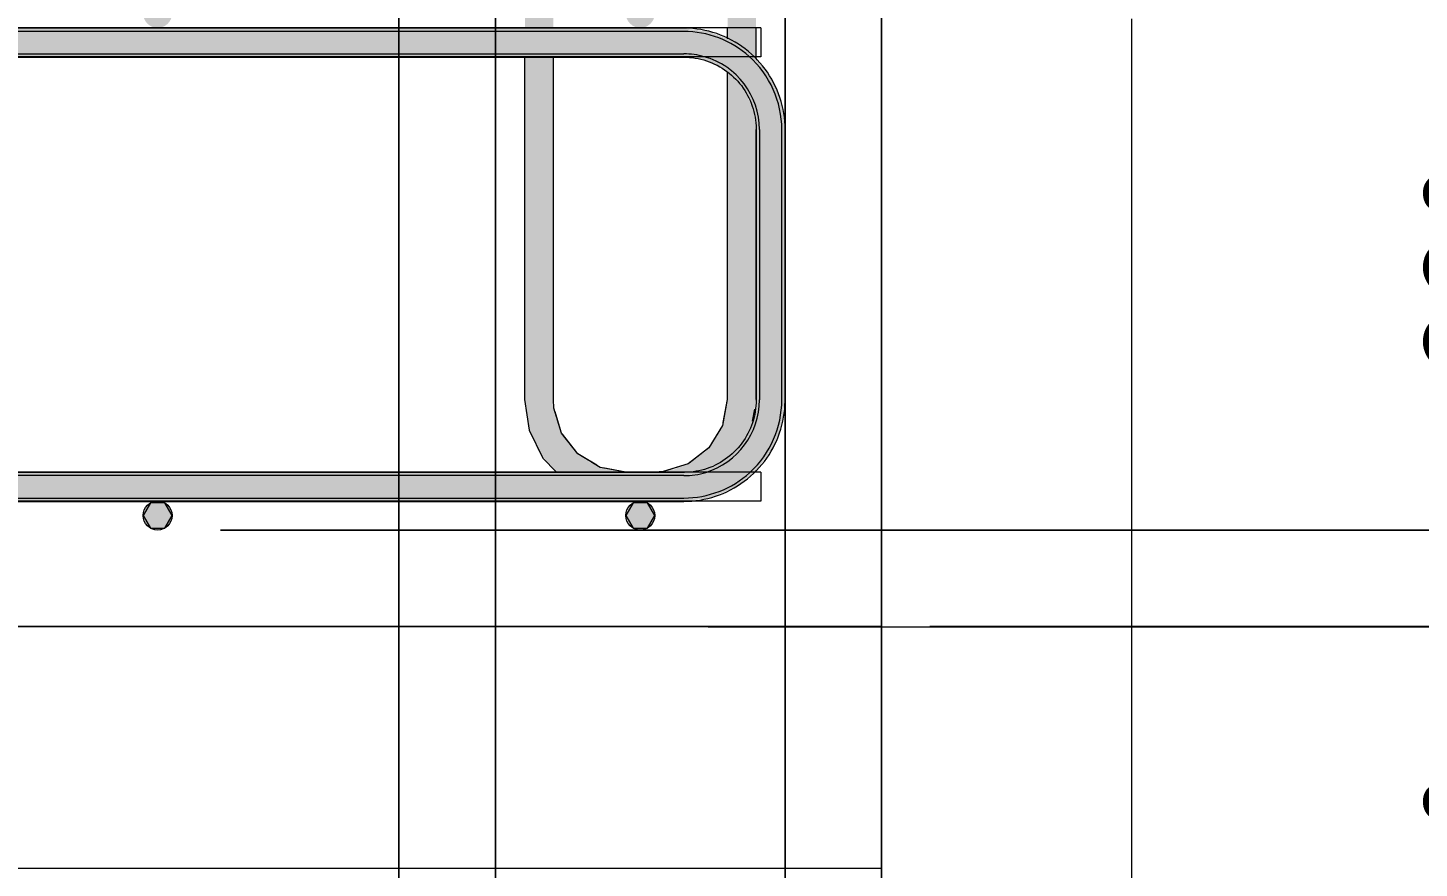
# Model space of a CAD drawing. Header units: millimetres. Extents: x 23200 to 49062, y -2858 to 35213.
# Drawn here: x 43732 to 44308, y -2100 to -1752 of the extents above; entities that cross this region are included whole.
import ezdxf

# ---------------------------------------------------------------- set-up
doc = ezdxf.new("R2010")
doc.units = ezdxf.units.MM
for name, color, linetype, lineweight in [('AA_Dim', 7, 'Continuous', 9), ('AA_Dim-20', 7, 'Continuous', 9), ('AA_Oformlenie', 7, 'Continuous', 9), ('AA_Visotnaya otmetka', 7, 'Continuous', 9), ('AF_Perekritie_Опалубка', 253, 'Continuous', 20), ('KR_Armatura', 7, 'Continuous', 20), ('KR_Armatura_Tonkie', 7, 'Continuous', 20), ('KR_Fundament', 7, 'Continuous', 20)]:
    doc.layers.add(name, color=color, linetype=linetype, lineweight=lineweight)
doc.styles.add('ISOCPEUR_1', font='isocpeur.ttf', dxfattribs={"width": 0.9, "height": 50})
doc.dimstyles.new('00_Точн_3_знака__прозр_', dxfattribs={"dimscale": 304.8, "dimtxt": 49.799059, "dimasz": 0.111549, "dimexe": 0.098425, "dimexo": 0.065617, "dimgap": 0.006562, "dimtad": 1, "dimdec": 3, "dimrnd": 0.001, "dimdsep": 46, "dimtxsty": 'ISOCPEUR_1', "dimblk1": 'OBLIQUE', "dimblk2": 'OBLIQUE', "dimsah": 1, "dimcen": 0.09, "dimdle": 0.098425, "dimazin": 0, "dimtfac": 1, "dimtdec": 4, "dimtix": 1, "dimtmove": 0, "dimatfit": 3, "dimfxl": 1, "dimtvp": 1, "dimtolj": 1, "dimtzin": 0, "dimlwd": 18, "dimlwe": 18, "dimarcsym": 2})
doc.dimstyles.new('00_Точн_3_знака__прозр__1', dxfattribs={"dimscale": 304.8, "dimtxt": 49.799059, "dimasz": 0.111549, "dimexe": 0.098425, "dimexo": 0.065617, "dimgap": 0.006562, "dimtad": 1, "dimdec": 3, "dimrnd": 0.001, "dimdsep": 46, "dimtxsty": 'ISOCPEUR_1', "dimblk1": 'OBLIQUE', "dimblk2": 'OBLIQUE', "dimsah": 1, "dimcen": 0.09, "dimdle": 0.098425, "dimazin": 0, "dimtfac": 1, "dimtdec": 4, "dimtix": 1, "dimtmove": 1, "dimatfit": 3, "dimfxl": 1, "dimtvp": 1, "dimtolj": 1, "dimtzin": 0, "dimlwd": 18, "dimlwe": 18, "dimarcsym": 2})
doc.dimstyles.new('05_Округл_1мм__прозр_', dxfattribs={"dimscale": 304.8, "dimtxt": 49.799059, "dimasz": 0.111549, "dimexe": 0.098425, "dimexo": 0.065617, "dimgap": 0.006562, "dimtad": 1, "dimdec": 0, "dimdsep": 46, "dimtxsty": 'ISOCPEUR_1', "dimblk1": 'OBLIQUE', "dimblk2": 'OBLIQUE', "dimsah": 1, "dimcen": 0.09, "dimdle": 0.098425, "dimazin": 0, "dimtfac": 1, "dimtdec": 4, "dimtix": 1, "dimtmove": 0, "dimatfit": 3, "dimfxl": 1, "dimtvp": 1, "dimtolj": 1, "dimtzin": 0, "dimlwd": 18, "dimlwe": 18, "dimarcsym": 2})
doc.dimstyles.new('05_Округл_1мм__прозр__1', dxfattribs={"dimscale": 304.8, "dimtxt": 49.799059, "dimasz": 0.111549, "dimexe": 0.098425, "dimexo": 0.065617, "dimgap": 0.006562, "dimtad": 1, "dimdec": 0, "dimdsep": 46, "dimtxsty": 'ISOCPEUR_1', "dimblk1": 'OBLIQUE', "dimblk2": 'OBLIQUE', "dimsah": 1, "dimcen": 0.09, "dimdle": 0.098425, "dimazin": 0, "dimtfac": 1, "dimtdec": 4, "dimtix": 1, "dimtmove": 1, "dimatfit": 3, "dimfxl": 1, "dimtvp": 1, "dimtolj": 1, "dimtzin": 0, "dimlwd": 18, "dimlwe": 18, "dimarcsym": 2})

# ---------------------------------------------------------------- blocks, each defined once
blk = doc.blocks.new('350_Стержень П торец СК-СГ _НесАрм_РабПлоск_ - 350_Стержень П торец СК-СГ _НесАрм_РабПлоск_-3831385-Сечение 5')
at = {"layer": 'KR_Armatura_Tonkie'}
for p, q in [((-31763, -1752.13), (-32254.99, -1752.13)), ((-31696.99, -1752.13), (-31751, -1752.13)), ((-32254.99, -1764.13), (-31763, -1764.13)), ((-31751, -1764.13), (-31696.99, -1764.13)), ((-31666.99, -1794.13), (-31666.99, -1906.13)), ((-31654.99, -1906.13), (-31654.99, -1794.13)), ((-31750.14, -1936.13), (-32254.99, -1936.13)), ((-32254.99, -1948.13), (-31696.99, -1948.13))]:
    blk.add_line(p, q, dxfattribs=at)
at = {"layer": 'KR_Armatura_Tonkie', "flags": 128}
for points in [[(-31678.99, -1756.19), (-31680.22, -1755.62), (-31681.77, -1754.98), (-31683.35, -1754.4), (-31684.95, -1753.89), (-31686.57, -1753.44), (-31688.2, -1753.06), (-31689.85, -1752.74), (-31691.51, -1752.49), (-31693.18, -1752.3), (-31694.86, -1752.18), (-31696.54, -1752.13), (-31696.99, -1752.13)], [(-31654.99, -1794.13), (-31655.02, -1792.45), (-31655.13, -1790.77), (-31655.29, -1789.1), (-31655.53, -1787.44), (-31655.83, -1785.78), (-31656.19, -1784.14), (-31656.63, -1782.52), (-31657.12, -1780.92), (-31657.68, -1779.33), (-31658.31, -1777.77), (-31658.99, -1776.24), (-31659.74, -1774.73), (-31660.54, -1773.26), (-31661.41, -1771.82), (-31662.33, -1770.41), (-31663.3, -1769.05), (-31664.33, -1767.72), (-31665.42, -1766.43), (-31666.55, -1765.19), (-31667.01, -1764.72)], [(-31667.32, -1935.84), (-31666.86, -1935.39), (-31665.72, -1934.16), (-31664.62, -1932.89), (-31663.58, -1931.57), (-31662.58, -1930.22), (-31661.65, -1928.82), (-31660.77, -1927.39), (-31659.95, -1925.92), (-31659.19, -1924.43), (-31658.49, -1922.9), (-31657.85, -1921.35), (-31657.27, -1919.77), (-31656.75, -1918.17), (-31656.3, -1916.55), (-31655.92, -1914.92), (-31655.6, -1913.27), (-31655.35, -1911.61), (-31655.16, -1909.94), (-31655.05, -1908.26), (-31654.99, -1906.58), (-31654.99, -1906.13)], [(-31693.63, -1947.99), (-31691.96, -1947.83), (-31690.3, -1947.59), (-31688.65, -1947.29), (-31687.01, -1946.92), (-31685.38, -1946.49), (-31683.78, -1946), (-31682.2, -1945.44), (-31680.64, -1944.81), (-31679.1, -1944.13), (-31677.6, -1943.38), (-31676.12, -1942.58), (-31674.68, -1941.71), (-31673.28, -1940.79), (-31671.91, -1939.82), (-31670.58, -1938.79), (-31669.3, -1937.7), (-31668.06, -1936.57), (-31667.48, -1936)], [(-31696.99, -1948.13), (-31695.31, -1948.09), (-31693.75, -1948)]]:
    blk.add_lwpolyline(points, dxfattribs=at)
blk = doc.blocks.new('350_Стержень П торец СК-СГ _НесАрм_РабПлоск_ - 350_Стержень П торец СК-СГ _НесАрм_РабПлоск_-V52-Сечение 5')
at = {"layer": 'KR_Armatura_Tonkie'}
h = blk.add_hatch(color=256, dxfattribs=at)
h.paths.add_polyline_path([(-31992.06, -1764.13), (-31696.99, -1763.97), (-31696.99, -1762.77), (-32254.99, -1762.77), (-32254.99, -1764.13), (-32006.15, -1764.13)])
h.paths.add_polyline_path([(-32189.3, -1753.48), (-31696.99, -1753.48), (-31696.99, -1752.13), (-32254.99, -1752.28), (-32254.99, -1753.48), (-32203.39, -1753.48)])
h = blk.add_hatch(color=256, dxfattribs=at)
h.paths.add_polyline_path([(-31655.15, -1794.13), (-31654.99, -1794.13), (-31656.62, -1782.77), (-31660.62, -1773.13), (-31667.85, -1764), (-31676.67, -1757.47), (-31686.68, -1753.48), (-31696.99, -1752.28), (-31696.99, -1753.48), (-31686.47, -1754.87), (-31676.67, -1758.93), (-31668.02, -1765.7), (-31661.79, -1773.81), (-31657.73, -1783.61), (-31656.35, -1794.13), (-31655.61, -1794.13)])
h.paths.add_polyline_path([(-31666.37, -1794.13), (-31665.63, -1794.13), (-31666.83, -1785.69), (-31669.84, -1778.45), (-31675.06, -1771.77), (-31682.11, -1766.64), (-31688.88, -1763.84), (-31696.99, -1762.77), (-31696.99, -1764.13), (-31688.88, -1765.3), (-31681.31, -1768.67), (-31675.78, -1772.91), (-31671.01, -1779.13), (-31668.01, -1786.36), (-31666.83, -1794.13), (-31666.7, -1794.13)])
blk.add_hatch(color=256, dxfattribs=at).paths.add_polyline_path([(-32254.99, -1946.77), (-31696.19, -1946.67), (-31686.47, -1945.39), (-31676.67, -1941.33), (-31668.02, -1934.56), (-31661.79, -1926.45), (-31657.73, -1916.65), (-31656.35, -1906.13), (-31656.35, -1794.13), (-31657.73, -1783.61), (-31661.79, -1773.81), (-31668.25, -1765.39), (-31676.67, -1758.93), (-31686.47, -1754.87), (-31696.99, -1753.48), (-32254.99, -1753.48), (-32254.99, -1762.77), (-31696.19, -1762.88), (-31688.49, -1764), (-31681.31, -1766.97), (-31674.82, -1771.95), (-31669.84, -1778.45), (-31666.7, -1786.01), (-31665.63, -1795.53), (-31665.63, -1906.13), (-31666.7, -1914.24), (-31669.84, -1921.81), (-31675.06, -1928.49), (-31682.11, -1933.61), (-31689.15, -1936.45), (-31696.99, -1937.48), (-32254.99, -1937.48)])
h = blk.add_hatch(color=256, dxfattribs=at)
h.paths.add_polyline_path([(-31665.63, -1906.13), (-31665.63, -1794.13), (-31666.99, -1794.13), (-31666.83, -1906.13), (-31666.37, -1906.13)])
h.paths.add_polyline_path([(-31654.99, -1906.13), (-31655.15, -1794.13), (-31656.35, -1794.13), (-31656.35, -1906.13), (-31655.15, -1906.13)])
h = blk.add_hatch(color=256, dxfattribs=at)
h.paths.add_polyline_path([(-31696.99, -1948.13), (-31686.12, -1946.7), (-31675.99, -1942.5), (-31667.29, -1935.83), (-31660.34, -1926.45), (-31656.35, -1916.43), (-31655.15, -1906.13), (-31656.35, -1906.13), (-31657.73, -1916.65), (-31661.79, -1926.45), (-31668.25, -1934.87), (-31676.67, -1941.33), (-31686.47, -1945.39), (-31696.99, -1946.77), (-31696.99, -1948)])
h.paths.add_polyline_path([(-31696.99, -1937.48), (-31688.56, -1936.28), (-31681.31, -1933.28), (-31674.82, -1928.3), (-31669.55, -1921.13), (-31666.7, -1914.24), (-31665.63, -1906.13), (-31666.99, -1906.13), (-31668.25, -1914.47), (-31671.53, -1921.81), (-31675.78, -1927.34), (-31682.11, -1932.16), (-31689.23, -1935.11), (-31696.99, -1936.28), (-31696.99, -1936.74)])
h = blk.add_hatch(color=256, dxfattribs=at)
h.paths.add_polyline_path([(-32048.42, -1948.13), (-31696.99, -1947.97), (-31696.99, -1946.77), (-32254.99, -1946.77), (-32254.99, -1948.13), (-32062.5, -1948.13)])
h.paths.add_polyline_path([(-32217.48, -1937.48), (-31696.99, -1937.48), (-31696.99, -1936.13), (-32254.99, -1936.28), (-32254.99, -1937.48), (-32231.57, -1937.48)])
at = {"layer": 'KR_Armatura'}
for p, q in [((-31696.99, -1753.48), (-32254.99, -1753.48)), ((-32254.99, -1762.77), (-31696.99, -1762.77)), ((-31665.63, -1794.13), (-31665.63, -1906.13)), ((-31656.35, -1906.13), (-31656.35, -1794.13)), ((-31696.99, -1937.48), (-32254.99, -1937.48)), ((-32254.99, -1946.77), (-31696.99, -1946.77))]:
    blk.add_line(p, q, dxfattribs=at)
for centre, radius, start, end in [((-31696.99, -1794.13), 40.64, 48.22487, 90), ((-31696.99, -1794.13), 31.36, 74.23008, 90), ((-31696.99, -1794.13), 31.36, 0, 74.23008), ((-31696.99, -1794.13), 40.64, 360, 48.22487), ((-31696.99, -1906.13), 31.36, 286.99229, 0), ((-31696.99, -1906.13), 40.64, 312.74317, 360), ((-31696.99, -1906.13), 31.36, 270, 286.99229), ((-31696.99, -1906.13), 40.64, 270, 312.36797)]:
    blk.add_arc(centre, radius, start, end, dxfattribs=at)
at = {"layer": 'KR_Armatura_Tonkie'}
for p, q in [((-31696.99, -1752.13), (-32254.99, -1752.13)), ((-32254.99, -1764.13), (-31696.99, -1764.13)), ((-31666.99, -1794.13), (-31666.99, -1906.13)), ((-31654.99, -1906.13), (-31654.99, -1794.13)), ((-31696.99, -1936.13), (-32254.99, -1936.13)), ((-32254.99, -1948.13), (-31696.99, -1948.13))]:
    blk.add_line(p, q, dxfattribs=at)
at = {"layer": 'KR_Armatura_Tonkie', "flags": 128}
for points in [[(-31667.73, -1764), (-31668.96, -1762.85), (-31670.23, -1761.76), (-31671.55, -1760.71), (-31672.9, -1759.72), (-31674.3, -1758.79), (-31675.73, -1757.91), (-31677.2, -1757.09), (-31678.69, -1756.32), (-31680.22, -1755.62), (-31681.77, -1754.98), (-31683.35, -1754.4), (-31684.95, -1753.89), (-31686.57, -1753.44), (-31688.2, -1753.06), (-31689.85, -1752.74), (-31691.51, -1752.49), (-31693.18, -1752.3), (-31694.86, -1752.18), (-31696.54, -1752.13), (-31696.99, -1752.13)], [(-31654.99, -1794.13), (-31655.02, -1792.45), (-31655.13, -1790.77), (-31655.29, -1789.1), (-31655.53, -1787.44), (-31655.83, -1785.78), (-31656.19, -1784.14), (-31656.63, -1782.52), (-31657.12, -1780.92), (-31657.68, -1779.33), (-31658.31, -1777.77), (-31658.99, -1776.24), (-31659.74, -1774.73), (-31660.54, -1773.26), (-31661.41, -1771.82), (-31662.33, -1770.41), (-31663.3, -1769.05), (-31664.33, -1767.72), (-31665.42, -1766.43), (-31666.55, -1765.19), (-31667.73, -1764)], [(-31696.99, -1764.13), (-31695.79, -1764.15), (-31694.59, -1764.22), (-31693.4, -1764.34), (-31692.21, -1764.51), (-31691.03, -1764.73), (-31689.86, -1764.99), (-31688.7, -1765.3), (-31687.55, -1765.65), (-31686.42, -1766.05), (-31685.31, -1766.5), (-31684.21, -1766.99), (-31683.14, -1767.52), (-31682.08, -1768.09), (-31681.06, -1768.71), (-31680.05, -1769.37), (-31679.08, -1770.06), (-31678.13, -1770.8), (-31677.21, -1771.57), (-31676.32, -1772.38), (-31675.47, -1773.23), (-31674.65, -1774.1), (-31673.87, -1775.01), (-31673.12, -1775.95), (-31672.42, -1776.92), (-31671.75, -1777.92), (-31671.12, -1778.94), (-31670.53, -1779.99), (-31669.99, -1781.06), (-31669.49, -1782.15), (-31669.03, -1783.26), (-31668.62, -1784.38), (-31668.25, -1785.53), (-31667.93, -1786.68), (-31667.66, -1787.85), (-31667.43, -1789.03), (-31667.25, -1790.21), (-31667.11, -1791.41), (-31667.03, -1792.6), (-31666.99, -1793.8), (-31666.99, -1794.13)], [(-31666.99, -1906.13), (-31667.01, -1907.33), (-31667.09, -1908.53), (-31667.21, -1909.72), (-31667.37, -1910.91), (-31667.59, -1912.09), (-31667.85, -1913.26), (-31668.16, -1914.42), (-31668.51, -1915.56), (-31668.91, -1916.7), (-31669.36, -1917.81), (-31669.85, -1918.91), (-31670.38, -1919.98), (-31670.96, -1921.03), (-31671.57, -1922.06), (-31672.23, -1923.07), (-31672.93, -1924.04), (-31673.66, -1924.99), (-31674.44, -1925.91), (-31675.25, -1926.8), (-31676.09, -1927.65), (-31676.97, -1928.47), (-31677.88, -1929.25), (-31678.82, -1930), (-31679.79, -1930.7), (-31680.78, -1931.37), (-31681.8, -1932), (-31682.85, -1932.59), (-31683.92, -1933.13), (-31685.01, -1933.63), (-31686.12, -1934.09), (-31687.25, -1934.5), (-31688.39, -1934.87), (-31689.55, -1935.19), (-31690.71, -1935.46), (-31691.89, -1935.69), (-31693.08, -1935.87), (-31694.23, -1936)], [(-31667.32, -1935.84), (-31666.86, -1935.39), (-31665.72, -1934.16), (-31664.62, -1932.89), (-31663.58, -1931.57), (-31662.58, -1930.22), (-31661.65, -1928.82), (-31660.77, -1927.39), (-31659.95, -1925.92), (-31659.19, -1924.43), (-31658.49, -1922.9), (-31657.85, -1921.35), (-31657.27, -1919.77), (-31656.75, -1918.17), (-31656.3, -1916.55), (-31655.92, -1914.92), (-31655.6, -1913.27), (-31655.35, -1911.61), (-31655.16, -1909.94), (-31655.05, -1908.26), (-31654.99, -1906.58), (-31654.99, -1906.13)], [(-31694.27, -1936), (-31695.47, -1936.09), (-31696.67, -1936.13), (-31696.99, -1936.13)], [(-31693.63, -1947.99), (-31691.96, -1947.83), (-31690.3, -1947.59), (-31688.65, -1947.29), (-31687.01, -1946.92), (-31685.38, -1946.49), (-31683.78, -1946), (-31682.2, -1945.44), (-31680.64, -1944.81), (-31679.1, -1944.13), (-31677.6, -1943.38), (-31676.12, -1942.58), (-31674.68, -1941.71), (-31673.28, -1940.79), (-31671.91, -1939.82), (-31670.58, -1938.79), (-31669.3, -1937.7), (-31668.06, -1936.57), (-31667.48, -1936)], [(-31696.99, -1948.13), (-31695.31, -1948.09), (-31693.75, -1948)]]:
    blk.add_lwpolyline(points, dxfattribs=at)
blk = doc.blocks.new('265_Выпуск П одной длины _НесАрм_РабПлоск_ - В1 _d12_-3835162-Сечение 5')
at = {"layer": 'KR_Armatura_Tonkie'}
h = blk.add_hatch(color=256, dxfattribs=at)
h.paths.add_polyline_path([(-31760, -1906), (-31751, -1906), (-31751.2, -1764.13), (-31763, -1764.13), (-31762.8, -1906), (-31761.24, -1906)])
h.paths.add_polyline_path([(-31759.9, -1752.13), (-31751, -1752), (-31751.2, -1656), (-31751.27, -1656), (-31751.27, -1660.41), (-31763, -1660.41), (-31762.8, -1752.13), (-31760, -1752.13)])
h.paths.add_polyline_path([(-31759.68, -1644), (-31751, -1644), (-31751.2, -1456), (-31763, -1456), (-31762.8, -1644), (-31759.84, -1644)])
h.paths.add_polyline_path([(-31757.36, -1444), (-31751, -1444), (-31751.2, -1256), (-31751.27, -1256), (-31751.27, -1260.41), (-31763, -1260.41), (-31762.8, -1444), (-31758.25, -1444)])
h.paths.add_polyline_path([(-31760, -1244), (-31751, -1244), (-31751.2, -1056), (-31763, -1056), (-31762.8, -1244), (-31760.89, -1244)])
h.paths.add_polyline_path([(-31759.47, -1044), (-31751, -1044), (-31751.2, -856), (-31751.27, -856), (-31751.27, -860.41), (-31763, -860.41), (-31762.8, -1044), (-31759.68, -1044)])
h.paths.add_polyline_path([(-31759.59, -844), (-31751, -844), (-31751.2, -656), (-31763, -656), (-31762.8, -844), (-31759.68, -844)])
h.paths.add_polyline_path([(-31759.22, -644), (-31751, -644), (-31751.2, -456), (-31751.27, -456.21), (-31751.43, -460.41), (-31763, -460.41), (-31762.8, -644), (-31759.68, -644)])
h.paths.add_polyline_path([(-31762.2, -444), (-31751, -444), (-31751.2, -325.36), (-31763, -325.36), (-31762.8, -444), (-31762.34, -444)])
h.paths.add_polyline_path([(-31759.01, -313.36), (-31751, -313.36), (-31751.2, -228.13), (-31763, -228.13), (-31762.8, -313.36), (-31759.68, -313.36)])
h.paths.add_polyline_path([(-31760, -216.13), (-31751, -216.13), (-31751.2, -112.13), (-31763, -112.13), (-31762.8, -216.13), (-31760.34, -216.13)])
h.paths.add_polyline_path([(-31762.95, -100.13), (-31751, -100), (-31751.2, 430), (-31763, 430), (-31763, -100.13)])
h = blk.add_hatch(color=256, dxfattribs=at)
h.paths.add_polyline_path([(-31675.3, -1906), (-31667, -1906), (-31667.2, -1792.51), (-31668.16, -1786.01), (-31671.53, -1778.45), (-31676, -1772.74), (-31679, -1770.44), (-31678.77, -1906), (-31676, -1906)])
h.paths.add_polyline_path([(-31667, -1764.81), (-31667.2, -1660.41), (-31678.73, -1660.31), (-31678.8, -1656), (-31679, -1656), (-31678.8, -1756.59), (-31675.91, -1757.82), (-31667.01, -1764.79)])
h.paths.add_polyline_path([(-31675.38, -1644), (-31667, -1644), (-31667.2, -1456), (-31679, -1456), (-31678.8, -1644), (-31675.84, -1644)])
h.paths.add_polyline_path([(-31673, -1444), (-31667, -1444), (-31667.2, -1260.41), (-31678.73, -1260.31), (-31678.94, -1256), (-31679, -1256), (-31678.8, -1444), (-31673.04, -1444)])
h.paths.add_polyline_path([(-31675.38, -1244), (-31667, -1244), (-31667.2, -1056), (-31679, -1056), (-31678.8, -1244), (-31675.59, -1244)])
h.paths.add_polyline_path([(-31678.8, -1044), (-31667, -1044), (-31667.2, -860.41), (-31678.73, -860.31), (-31678.91, -856), (-31679, -856), (-31678.92, -1044)])
h.paths.add_polyline_path([(-31670.79, -844), (-31667, -844), (-31667.2, -656), (-31679, -656), (-31678.8, -844), (-31671.45, -844)])
h.paths.add_polyline_path([(-31670.67, -644), (-31667, -644), (-31667.2, -460.41), (-31678.73, -460.31), (-31678.87, -456), (-31679, -456.21), (-31678.8, -644), (-31671.45, -644)])
h.paths.add_polyline_path([(-31675.38, -444), (-31667, -444), (-31667.2, -325.36), (-31679, -325.36), (-31678.8, -444), (-31676, -444)])
h.paths.add_polyline_path([(-31671.45, -313.36), (-31667, -313.36), (-31667.2, -223), (-31676.48, -226.74), (-31679, -227.07), (-31678.8, -313.36), (-31671.5, -313.36)])
h.paths.add_polyline_path([(-31679, -215.01), (-31671.32, -211.59), (-31667, -208.27), (-31667.2, -119.83), (-31672, -116.15), (-31679, -113.25), (-31679, -213.85)])
h.paths.add_polyline_path([(-31667, -105.34), (-31667.2, 430), (-31679, 430), (-31678.8, -101.21), (-31676, -101.61), (-31667.16, -105.28)])
for points in [[(-31748.14, -1936.13), (-31721, -1936), (-31729.29, -1934.76), (-31736, -1931.98), (-31742.21, -1927.21), (-31746.98, -1921), (-31749.98, -1913.76), (-31751.2, -1906), (-31763, -1906), (-31761.57, -1916.87), (-31757.37, -1927), (-31750.14, -1936.13), (-31749.41, -1936.13)], [(-31699.7, -1936.13), (-31696.02, -1936), (-31688.88, -1934.96), (-31681.31, -1931.59), (-31675.78, -1927.34), (-31671.01, -1921.13), (-31668.01, -1913.7), (-31667.2, -1906), (-31679, -1906), (-31680.24, -1914.29), (-31683.02, -1921), (-31687.79, -1927.21), (-31694, -1931.98), (-31701.24, -1934.98), (-31709, -1936.13), (-31699.72, -1936.13)]]:
    blk.add_hatch(color=256, dxfattribs=at).paths.add_polyline_path(points)
for p, q in [((-31679, -1752), (-31679, -1756.51)), ((-31667, -1764), (-31667, -1752)), ((-31667, -1764.81), (-31667, -1764)), ((-31763, -1764.13), (-31763, -1906)), ((-31751, -1906), (-31751, -1764.13)), ((-31679, -1770.44), (-31679, -1906)), ((-31667, -1906), (-31667, -1794.13)), ((-31668.46, -1914.96), (-31667.5, -1909.97)), ((-31720.85, -1936), (-31721, -1936)), ((-31709, -1936), (-31720.85, -1936))]:
    blk.add_line(p, q, dxfattribs=at)
at = {"layer": 'KR_Armatura_Tonkie', "flags": 128}
for points in [[(-31763, -1906), (-31761.04, -1918.69), (-31755.33, -1930.19), (-31749.89, -1935.84)], [(-31721, -1936), (-31731.66, -1934.04), (-31740.92, -1928.43), (-31747.59, -1919.89), (-31750.79, -1909.54), (-31751, -1906)], [(-31679, -1906), (-31680.96, -1916.66), (-31686.57, -1925.92), (-31695.11, -1932.59), (-31705.46, -1935.79), (-31709, -1936)]]:
    blk.add_lwpolyline(points, dxfattribs=at)
blk = doc.blocks.new('265_Выпуск П одной длины _НесАрм_РабПлоск_ - В1 _d12_-V53-Сечение 5')
at = {"layer": 'KR_Armatura_Tonkie'}
for p, q in [((-31679, -1752), (-31679, -1756.51)), ((-31667, -1764), (-31667, -1752)), ((-31667, -1764.81), (-31667, -1764)), ((-31763, -1764.13), (-31763, -1906)), ((-31751, -1906), (-31751, -1764.13)), ((-31679, -1770.44), (-31679, -1906)), ((-31667, -1906), (-31667, -1794.13)), ((-31679, -1906), (-31680.75, -1915.51)), ((-31748.03, -1918.46), (-31750.34, -1910.99)), ((-31667.57, -1910.33), (-31667.5, -1909.97)), ((-31681.79, -1918.03), (-31685.72, -1924.52)), ((-31741.36, -1927.87), (-31747.27, -1920.3)), ((-31733.03, -1933.21), (-31739.52, -1929.28)), ((-31687.13, -1926.36), (-31694.7, -1932.27)), ((-31721, -1936), (-31730.51, -1934.25)), ((-31709, -1936), (-31720.85, -1936)), ((-31696.54, -1933.03), (-31704.01, -1935.34))]:
    blk.add_line(p, q, dxfattribs=at)
at = {"layer": 'KR_Armatura_Tonkie', "flags": 128}
for points in [[(-31761.17, -1917.83), (-31761.04, -1918.69), (-31759.69, -1921.4)], [(-31756.08, -1928.68), (-31755.33, -1930.19), (-31753.33, -1932.27)]]:
    blk.add_lwpolyline(points, dxfattribs=at)
blk = doc.blocks.new('265_Выпуск П одной длины _НесАрм_РабПлоск_ - В1 _d12_-V54-Сечение 5')
at = {"layer": 'KR_Armatura_Tonkie'}
for p, q in [((-31679, -1752), (-31679, -1756.51)), ((-31667, -1764), (-31667, -1752)), ((-31667, -1764.81), (-31667, -1764)), ((-31763, -1764.13), (-31763, -1906)), ((-31751, -1906), (-31751, -1764.13)), ((-31679, -1770.44), (-31679, -1906)), ((-31667, -1906), (-31667, -1794.13)), ((-31679, -1906), (-31680.75, -1915.51)), ((-31748.03, -1918.46), (-31750.34, -1910.99)), ((-31667.57, -1910.33), (-31667.5, -1909.97)), ((-31681.79, -1918.03), (-31685.72, -1924.52)), ((-31741.36, -1927.87), (-31747.27, -1920.3)), ((-31733.03, -1933.21), (-31739.52, -1929.28)), ((-31687.13, -1926.36), (-31694.7, -1932.27)), ((-31721, -1936), (-31730.51, -1934.25)), ((-31709, -1936), (-31720.85, -1936)), ((-31696.54, -1933.03), (-31704.01, -1935.34))]:
    blk.add_line(p, q, dxfattribs=at)
at = {"layer": 'KR_Armatura_Tonkie', "flags": 128}
for points in [[(-31761.17, -1917.83), (-31761.04, -1918.69), (-31759.69, -1921.4)], [(-31756.08, -1928.68), (-31755.33, -1930.19), (-31753.33, -1932.27)]]:
    blk.add_lwpolyline(points, dxfattribs=at)
blk = doc.blocks.new('011_Прямоугольник обрыва _ЭлУзла_ - 011_Прямоугольник обрыва _ЭлУзла_-3922142-Сечение 5')
at = {"layer": 'AA_Oformlenie'}
blk.add_line((-31511.48, -1748.31), (-31511.48, -2513.94), dxfattribs=at)
blk = doc.blocks.new('DIMBLOCK124-Сечение 5')
at = {"layer": 'AA_Dim-20', "lineweight": 18}
for p, q in [((44376.92, -1670), (44376.92, -1740)), ((44105.33, -1700), (44406.92, -1700)), ((44376.92, -1700), (44105.33, -1700)), ((44492.34, -1757.64), (44376.92, -1720)), ((43811.34, -1740), (44406.92, -1740)), ((44376.92, -1740), (43811.34, -1740)), ((44492.34, -1928.95), (44492.34, -1757.64))]:
    blk.add_line(p, q, dxfattribs=at)
at = {"layer": 'AA_Dim-20', "lineweight": 30}
for p, q in [((44376.92, -1700), (44359.92, -1683)), ((44376.92, -1700), (44393.92, -1717)), ((44376.92, -1740), (44359.92, -1723)), ((44376.92, -1740), (44393.92, -1757))]:
    blk.add_line(p, q, dxfattribs=at)
at = {"layer": 'AA_Dim-20', "color": 0, "lineweight": 18, "insert": (44425.02, -1928.95), "char_height": 50, "width": 181.575, "attachment_point": 1, "rotation": 90, "line_spacing_factor": 1.149209, "style": 'ISOCPEUR_1'}
blk.add_mtext('з.с.40', dxfattribs=at)
blk = doc.blocks.new('_Oblique')
at = {"color": 0, "linetype": 'ByBlock', "lineweight": -2}
blk.add_line((-0.5, -0.5), (0.5, 0.5), dxfattribs=at)
blk = doc.blocks.new('DIMBLOCK125-Сечение 5')
at = {"layer": 'AA_Dim-20', "lineweight": 30}
for p, q in [((44376.92, -1740), (44359.92, -1723)), ((44376.92, -1740), (44393.92, -1757)), ((44376.92, -1960.01), (44359.92, -1943.01)), ((44376.92, -1960.01), (44393.92, -1977.01))]:
    blk.add_line(p, q, dxfattribs=at)
at = {"layer": 'AA_Dim-20', "lineweight": 18}
for p, q in [((43811.34, -1740), (44406.92, -1740)), ((44376.92, -1740), (43811.34, -1740)), ((44376.92, -1740), (44376.92, -1960.01)), ((43811.34, -1960.01), (44406.92, -1960.01)), ((44376.92, -1960.01), (43811.34, -1960.01))]:
    blk.add_line(p, q, dxfattribs=at)
at = {"layer": 'AA_Dim-20', "color": 0, "lineweight": 18, "insert": (44309.6, -1897.41), "char_height": 50, "width": 113.7717, "attachment_point": 1, "rotation": 90, "line_spacing_factor": 1.149209, "style": 'ISOCPEUR_1'}
blk.add_mtext('220', dxfattribs=at)
blk = doc.blocks.new('DIMBLOCK126-Сечение 5')
at = {"layer": 'AA_Dim-20', "lineweight": 30}
for p, q in [((44376.92, -1960.01), (44359.92, -1943.01)), ((44376.92, -1960.01), (44393.92, -1977.01)), ((44376.92, -2000), (44359.92, -1983)), ((44376.92, -2000), (44393.92, -2017))]:
    blk.add_line(p, q, dxfattribs=at)
at = {"layer": 'AA_Dim-20', "lineweight": 18}
for p, q in [((43811.34, -1960.01), (44406.92, -1960.01)), ((44376.92, -1960.01), (43811.34, -1960.01)), ((44376.92, -1960.01), (44376.92, -2030)), ((44376.92, -2026.19), (44376.92, -1980)), ((44105.33, -2000), (44406.92, -2000)), ((44376.92, -2000), (44105.33, -2000)), ((44376.92, -2197.51), (44376.92, -2026.19))]:
    blk.add_line(p, q, dxfattribs=at)
at = {"layer": 'AA_Dim-20', "color": 0, "lineweight": 18, "insert": (44309.6, -2197.51), "char_height": 50, "width": 181.575, "attachment_point": 1, "rotation": 90, "line_spacing_factor": 1.149209, "style": 'ISOCPEUR_1'}
blk.add_mtext('з.с.40', dxfattribs=at)
blk = doc.blocks.new('DIMBLOCK134-Сечение 5')
at = {"layer": 'AA_Dim-20', "lineweight": 18}
for p, q in [((43885.33, -1720), (43885.33, -2718.16)), ((43885.33, -2688.16), (43885.33, -1720)), ((43925.33, -1720), (43925.33, -2718.16)), ((43925.33, -2688.16), (43925.33, -1720)), ((43733.15, -2688.16), (43904.46, -2688.16)), ((43855.33, -2688.16), (43925.33, -2688.16)), ((43904.46, -2688.16), (43905.33, -2688.16))]:
    blk.add_line(p, q, dxfattribs=at)
at = {"layer": 'AA_Dim-20', "lineweight": 30}
for p, q in [((43885.33, -2688.16), (43902.33, -2671.16)), ((43925.33, -2688.16), (43942.33, -2671.16)), ((43885.33, -2688.16), (43868.33, -2705.16)), ((43925.33, -2688.16), (43908.33, -2705.16))]:
    blk.add_line(p, q, dxfattribs=at)
at = {"layer": 'AA_Dim-20', "color": 0, "lineweight": 18, "insert": (43733.15, -2620.84), "char_height": 50, "width": 181.575, "attachment_point": 1, "line_spacing_factor": 1.149209, "style": 'ISOCPEUR_1'}
blk.add_mtext('з.с.40', dxfattribs=at)
blk = doc.blocks.new('DIMBLOCK135-Сечение 5')
at = {"layer": 'AA_Dim-20', "lineweight": 18}
for p, q in [((44045.33, -1676), (44045.33, -2718.16)), ((44045.33, -2688.16), (44045.33, -1676)), ((43925.33, -1720), (43925.33, -2718.16)), ((43925.33, -2688.16), (43925.33, -1720)), ((43925.33, -2688.16), (44045.33, -2688.16))]:
    blk.add_line(p, q, dxfattribs=at)
at = {"layer": 'AA_Dim-20', "lineweight": 30}
for p, q in [((43925.33, -2688.16), (43942.33, -2671.16)), ((44045.33, -2688.16), (44062.33, -2671.16)), ((43925.33, -2688.16), (43908.33, -2705.16)), ((44045.33, -2688.16), (44028.33, -2705.16))]:
    blk.add_line(p, q, dxfattribs=at)
at = {"layer": 'AA_Dim-20', "color": 0, "lineweight": 18, "insert": (43942.23, -2620.84), "char_height": 50, "width": 103.4288, "attachment_point": 1, "line_spacing_factor": 1.149209, "style": 'ISOCPEUR_1'}
blk.add_mtext('120', dxfattribs=at)
blk = doc.blocks.new('DIMBLOCK136-Сечение 5')
at = {"layer": 'AA_Dim-20', "lineweight": 18}
for p, q in [((44045.33, -1676), (44045.33, -2718.16)), ((44045.33, -2688.16), (44045.33, -1676)), ((44085.33, -1720), (44085.33, -2718.16)), ((44085.33, -2688.16), (44085.33, -1720)), ((44045.33, -2688.16), (44115.33, -2688.16)), ((44085.71, -2688.16), (44065.33, -2688.16)), ((44257.02, -2688.16), (44085.71, -2688.16))]:
    blk.add_line(p, q, dxfattribs=at)
at = {"layer": 'AA_Dim-20', "lineweight": 30}
for p, q in [((44045.33, -2688.16), (44062.33, -2671.16)), ((44085.33, -2688.16), (44102.33, -2671.16)), ((44045.33, -2688.16), (44028.33, -2705.16)), ((44085.33, -2688.16), (44068.33, -2705.16))]:
    blk.add_line(p, q, dxfattribs=at)
at = {"layer": 'AA_Dim-20', "color": 0, "lineweight": 18, "insert": (44105.71, -2620.84), "char_height": 50, "width": 181.575, "attachment_point": 1, "line_spacing_factor": 1.149209, "style": 'ISOCPEUR_1'}
blk.add_mtext('з.с.40', dxfattribs=at)
blk = doc.blocks.new('DIMBLOCK137-Сечение 5')
at = {"layer": 'AA_Dim-20', "lineweight": 18}
for p, q in [((43885.33, -1720), (43885.33, -2858.16)), ((43885.33, -2828.16), (43885.33, -1720)), ((44085.33, -1720), (44085.33, -2858.16)), ((44085.33, -2828.16), (44085.33, -1720)), ((43855.33, -2828.16), (44115.33, -2828.16))]:
    blk.add_line(p, q, dxfattribs=at)
at = {"layer": 'AA_Dim-20', "lineweight": 30}
for p, q in [((43885.33, -2828.16), (43902.33, -2811.16)), ((44085.33, -2828.16), (44102.33, -2811.16)), ((43885.33, -2828.16), (43868.33, -2845.16)), ((44085.33, -2828.16), (44068.33, -2845.16))]:
    blk.add_line(p, q, dxfattribs=at)
at = {"layer": 'AA_Dim-20', "color": 0, "lineweight": 18, "insert": (43937.92, -2760.84), "char_height": 50, "width": 113.7717, "attachment_point": 1, "line_spacing_factor": 1.149209, "style": 'ISOCPEUR_1'}
blk.add_mtext('200', dxfattribs=at)
blk = doc.blocks.new('DIMBLOCK143-Сечение 5')
at = {"layer": 'AA_Dim-20', "lineweight": 18}
for p, q in [((44591.27, -1670), (44591.27, -2030)), ((44105.33, -1700), (44621.27, -1700)), ((44591.27, -1700), (44105.33, -1700)), ((44105.33, -2000), (44621.27, -2000)), ((44591.27, -2000), (44105.33, -2000))]:
    blk.add_line(p, q, dxfattribs=at)
at = {"layer": 'AA_Dim-20', "lineweight": 30}
for p, q in [((44591.27, -1700), (44574.27, -1683)), ((44591.27, -1700), (44608.27, -1717)), ((44591.27, -2000), (44574.27, -1983)), ((44591.27, -2000), (44608.27, -2017))]:
    blk.add_line(p, q, dxfattribs=at)
at = {"layer": 'AA_Dim-20', "color": 0, "lineweight": 18, "insert": (44523.95, -1897.4), "char_height": 50, "width": 113.7717, "attachment_point": 1, "rotation": 90, "line_spacing_factor": 1.149209, "style": 'ISOCPEUR_1'}
blk.add_mtext('300', dxfattribs=at)
blk = doc.blocks.new('DIMBLOCK146-Сечение 5')
at = {"layer": 'AA_Dim-20', "lineweight": 18}
for p, q in [((44731.27, -40), (44731.27, -2030)), ((44105.33, -70), (44761.27, -70)), ((44731.27, -70), (44105.33, -70)), ((44105.33, -2000), (44761.27, -2000)), ((44731.27, -2000), (44105.33, -2000))]:
    blk.add_line(p, q, dxfattribs=at)
at = {"layer": 'AA_Dim-20', "lineweight": 30}
for p, q in [((44731.27, -70), (44714.27, -53)), ((44731.27, -70), (44748.27, -87)), ((44731.27, -2000), (44714.27, -1983)), ((44731.27, -2000), (44748.27, -2017))]:
    blk.add_line(p, q, dxfattribs=at)
at = {"layer": 'AA_Dim-20', "color": 0, "lineweight": 18, "insert": (44663.95, -1093.9), "char_height": 50, "width": 141.3527, "attachment_point": 1, "rotation": 90, "line_spacing_factor": 1.149209, "style": 'ISOCPEUR_1'}
blk.add_mtext('1930', dxfattribs=at)

msp = doc.modelspace()

# ---------------------------------------------------------------- hatches: boundary and pattern name
at = {"layer": 'KR_Armatura'}
h = msp.add_hatch(color=256, dxfattribs=at)
edge = h.paths.add_edge_path()
edge.add_arc((43785.337, -1746), 6, 0, 360)
h = msp.add_hatch(color=256, dxfattribs=at)
edge = h.paths.add_edge_path()
edge.add_arc((43985.337, -1746), 6, 0, 360)
h = msp.add_hatch(color=256, dxfattribs=at)
edge = h.paths.add_edge_path()
edge.add_arc((43785.337, -1954.006), 6, 0, 360)
h = msp.add_hatch(color=256, dxfattribs=at)
edge = h.paths.add_edge_path()
edge.add_arc((43985.337, -1954.006), 6, 0, 360)
for points in [[(43782.337, -1959.2021), (43788.337, -1959.2021), (43791.337, -1954.006), (43788.337, -1948.8098), (43782.337, -1948.8098), (43779.337, -1954.006)], [(43988.337, -1959.2021), (43991.337, -1954.006), (43988.337, -1948.8098), (43982.337, -1948.8098), (43979.337, -1954.006), (43982.337, -1959.2021)]]:
    msp.add_hatch(color=256, dxfattribs=at).paths.add_polyline_path(points)

# ---------------------------------------------------------------- linework, layer by layer
at = {"layer": 'AA_Visotnaya otmetka'}
for q in [(44826.3528, -2000.1276), (44013.4965, -2000.1276)]:
    msp.add_line((44013.4965, -2000.1276), q, dxfattribs=at)
at = {"layer": 'AF_Perekritie_Опалубка'}
for p, q in [((44085.3279, -2000), (41055.3279, -2000)), ((44085.3279, -2100), (44085.3279, -2000)), ((41055.3279, -2100), (44085.3279, -2100))]:
    msp.add_line(p, q, dxfattribs=at)
at = {"layer": 'KR_Armatura'}
for p, q in [((43782.337, -1948.8098), (43779.337, -1954.006)), ((43779.337, -1954.006), (43782.337, -1959.2021)), ((43788.337, -1948.8098), (43782.337, -1948.8098)), ((43791.337, -1954.006), (43788.337, -1948.8098)), ((43788.337, -1959.2021), (43791.337, -1954.006)), ((43982.337, -1948.8098), (43979.337, -1954.006)), ((43979.337, -1954.006), (43982.337, -1959.2021)), ((43988.337, -1948.8098), (43982.337, -1948.8098)), ((43991.337, -1954.006), (43988.337, -1948.8098)), ((43988.337, -1959.2021), (43991.337, -1954.006)), ((43782.337, -1959.2021), (43788.337, -1959.2021)), ((43982.337, -1959.2021), (43988.337, -1959.2021))]:
    msp.add_line(p, q, dxfattribs=at)
for centre in [(43785.337, -1954.006), (43985.337, -1954.006)]:
    msp.add_circle(centre, 6, dxfattribs=at)
at = {"layer": 'KR_Armatura_Tonkie'}
for p, q in [((44035.3369, -1752), (41205.3369, -1752)), ((44035.3369, -1752), (41205.3369, -1752)), ((44035.3369, -1752), (41205.3369, -1752)), ((44035.3369, -1752), (41205.3369, -1752)), ((44035.3369, -1752), (41205.3369, -1752)), ((44035.3369, -1752), (41205.3369, -1752)), ((44035.3369, -1752), (41205.3369, -1752)), ((44035.3369, -1752), (44035.3369, -1764)), ((44035.3369, -1752), (44035.3369, -1764)), ((44035.3369, -1752), (44035.3369, -1764)), ((44035.3369, -1752), (44035.3369, -1764)), ((44035.3369, -1752), (44035.3369, -1764)), ((44035.3369, -1752), (44035.3369, -1764)), ((44035.3369, -1752), (44035.3369, -1764)), ((44035.3369, -1764), (41205.3369, -1764)), ((44035.3369, -1764), (41205.3369, -1764)), ((44035.3369, -1764), (41205.3369, -1764)), ((44035.3369, -1764), (41205.3369, -1764)), ((44035.3369, -1764), (41205.3369, -1764)), ((44035.3369, -1764), (41205.3369, -1764)), ((44035.3369, -1764), (41205.3369, -1764)), ((44035.3369, -1936), (41205.3369, -1936)), ((44035.3369, -1936), (41205.3369, -1936)), ((44035.3369, -1936), (41205.3369, -1936)), ((44035.3369, -1936), (41205.3369, -1936)), ((44035.3369, -1936), (41205.3369, -1936)), ((44035.3369, -1936), (41205.3369, -1936)), ((44035.3369, -1936), (41205.3369, -1936)), ((44035.3369, -1936), (44035.3369, -1948)), ((44035.3369, -1936), (44035.3369, -1948)), ((44035.3369, -1936), (44035.3369, -1948)), ((44035.3369, -1936), (44035.3369, -1948)), ((44035.3369, -1936), (44035.3369, -1948)), ((44035.3369, -1936), (44035.3369, -1948)), ((44035.3369, -1936), (44035.3369, -1948)), ((44035.3369, -1948), (41205.3369, -1948)), ((44035.3369, -1948), (41205.3369, -1948)), ((44035.3369, -1948), (41205.3369, -1948)), ((44035.3369, -1948), (41205.3369, -1948)), ((44035.3369, -1948), (41205.3369, -1948)), ((44035.3369, -1948), (41205.3369, -1948)), ((44035.3369, -1948), (41205.3369, -1948))]:
    msp.add_line(p, q, dxfattribs=at)
at = {"layer": 'KR_Fundament'}
for p, q in [((44085.3279, -2000), (44085.3279, -1700)), ((41155.3279, -2000), (44085.3279, -2000))]:
    msp.add_line(p, q, dxfattribs=at)

# ---------------------------------------------------------------- block references
at = {"layer": 'AA_Oformlenie'}
msp.add_blockref('011_Прямоугольник обрыва _ЭлУзла_ - 011_Прямоугольник обрыва _ЭлУзла_-3922142-Сечение 5', (75700.3279, 0), dxfattribs=at)
at = {"layer": 'KR_Armatura_Tonkie'}
for name in ['265_Выпуск П одной длины _НесАрм_РабПлоск_ - В1 _d12_-3835162-Сечение 5', '265_Выпуск П одной длины _НесАрм_РабПлоск_ - В1 _d12_-V53-Сечение 5', '265_Выпуск П одной длины _НесАрм_РабПлоск_ - В1 _d12_-V53-Сечение 5', '265_Выпуск П одной длины _НесАрм_РабПлоск_ - В1 _d12_-V53-Сечение 5', '265_Выпуск П одной длины _НесАрм_РабПлоск_ - В1 _d12_-V53-Сечение 5', '265_Выпуск П одной длины _НесАрм_РабПлоск_ - В1 _d12_-V53-Сечение 5', '265_Выпуск П одной длины _НесАрм_РабПлоск_ - В1 _d12_-V54-Сечение 5', '350_Стержень П торец СК-СГ _НесАрм_РабПлоск_ - 350_Стержень П торец СК-СГ _НесАрм_РабПлоск_-3831385-Сечение 5', '350_Стержень П торец СК-СГ _НесАрм_РабПлоск_ - 350_Стержень П торец СК-СГ _НесАрм_РабПлоск_-3831385-Сечение 5', '350_Стержень П торец СК-СГ _НесАрм_РабПлоск_ - 350_Стержень П торец СК-СГ _НесАрм_РабПлоск_-3831385-Сечение 5', '350_Стержень П торец СК-СГ _НесАрм_РабПлоск_ - 350_Стержень П торец СК-СГ _НесАрм_РабПлоск_-3831385-Сечение 5', '350_Стержень П торец СК-СГ _НесАрм_РабПлоск_ - 350_Стержень П торец СК-СГ _НесАрм_РабПлоск_-3831385-Сечение 5', '350_Стержень П торец СК-СГ _НесАрм_РабПлоск_ - 350_Стержень П торец СК-СГ _НесАрм_РабПлоск_-3831385-Сечение 5', '350_Стержень П торец СК-СГ _НесАрм_РабПлоск_ - 350_Стержень П торец СК-СГ _НесАрм_РабПлоск_-V52-Сечение 5']:
    msp.add_blockref(name, (75700.3279, 0), dxfattribs=at)

# ---------------------------------------------------------------- dimensions: what is measured, and where the dimension line sits
at = {"layer": 'AA_Dim', "lineweight": 18}
for base, p1, p2, dimstyle, override, picture, middle in [((44731.2713, -2000), (44085.3279, -69.9996), (44085.3279, -2000), '00_Точн_3_знака__прозр_', {"dimpost": '<>', "dimfxl": 1930.000362}, 'DIMBLOCK146-Сечение 5', (44704.2713, -1034.9998)), ((44591.2713, -2000), (44085.3279, -1700), (44085.3279, -2000), '00_Точн_3_знака__прозр_', {"dimpost": '<>', "dimfxl": 300}, 'DIMBLOCK143-Сечение 5', (44564.2713, -1850)), ((44376.9246, -1960.006), (43791.337, -1740), (43791.337, -1960.006), '05_Округл_1мм__прозр_', {"dimpost": '<>', "dimfxl": 220.005969}, 'DIMBLOCK125-Сечение 5', (44349.9246, -1850.003))]:
    dim = msp.add_linear_dim(base=base, p1=p1, p2=p2, angle=90, dimstyle=dimstyle, override=override, dxfattribs=at)
    dim.commit()
    dim.dimension.update_dxf_attribs({"geometry": picture, "text_midpoint": middle})
for base, p1, p2, override, picture, middle in [((44045.3279, -2688.1592), (43925.3279, -1700), (44045.3279, -1656), {"dimpost": '<>', "dimfxl": 127.812362}, 'DIMBLOCK135-Сечение 5', (43985.3279, -2661.1592)), ((44085.3279, -2828.1592), (43885.3279, -1700), (44085.3279, -1700), {"dimpost": '<>', "dimfxl": 200}, 'DIMBLOCK137-Сечение 5', (43985.3279, -2801.1592))]:
    dim = msp.add_linear_dim(base=base, p1=p1, p2=p2, dimstyle='00_Точн_3_знака__прозр_', override=override, dxfattribs=at)
    dim.commit()
    dim.dimension.update_dxf_attribs({"geometry": picture, "text_midpoint": middle})
for base, p1, p2, override, picture, middle in [((44085.3279, -2688.1592), (44045.3279, -1656), (44085.3279, -1700), {"dimpost": 'з.с.<>', "dimfxl": 59.464275}, 'DIMBLOCK136-Сечение 5', (44196.4937, -2654.1697)), ((43925.3279, -2688.1592), (43885.3279, -1700), (43925.3279, -1700), {"dimpost": 'з.с.<>', "dimfxl": 40}, 'DIMBLOCK134-Сечение 5', (43823.9353, -2654.1697))]:
    dim = msp.add_linear_dim(base=base, p1=p1, p2=p2, dimstyle='00_Точн_3_знака__прозр__1', override=override, dxfattribs=at)
    dim.commit()
    dim.dimension.update_dxf_attribs({"geometry": picture, "text_midpoint": middle, "dimtype": 160})
for base, p1, p2, override, picture, middle in [((44376.9246, -1740), (44085.3279, -1700), (43791.337, -1740), {"dimpost": 'з.с.<>', "dimfxl": 296.699646}, 'DIMBLOCK124-Сечение 5', (44458.3534, -1838.1664)), ((44376.9246, -2000), (43791.337, -1960.006), (44085.3279, -2000), {"dimpost": 'з.с.<>', "dimfxl": 296.698841}, 'DIMBLOCK126-Сечение 5', (44342.9351, -2106.7181))]:
    dim = msp.add_linear_dim(base=base, p1=p1, p2=p2, angle=90, dimstyle='05_Округл_1мм__прозр__1', override=override, dxfattribs=at)
    dim.commit()
    dim.dimension.update_dxf_attribs({"geometry": picture, "text_midpoint": middle, "dimtype": 160, "text_rotation": 90})

doc.saveas('drawing.dxf')
